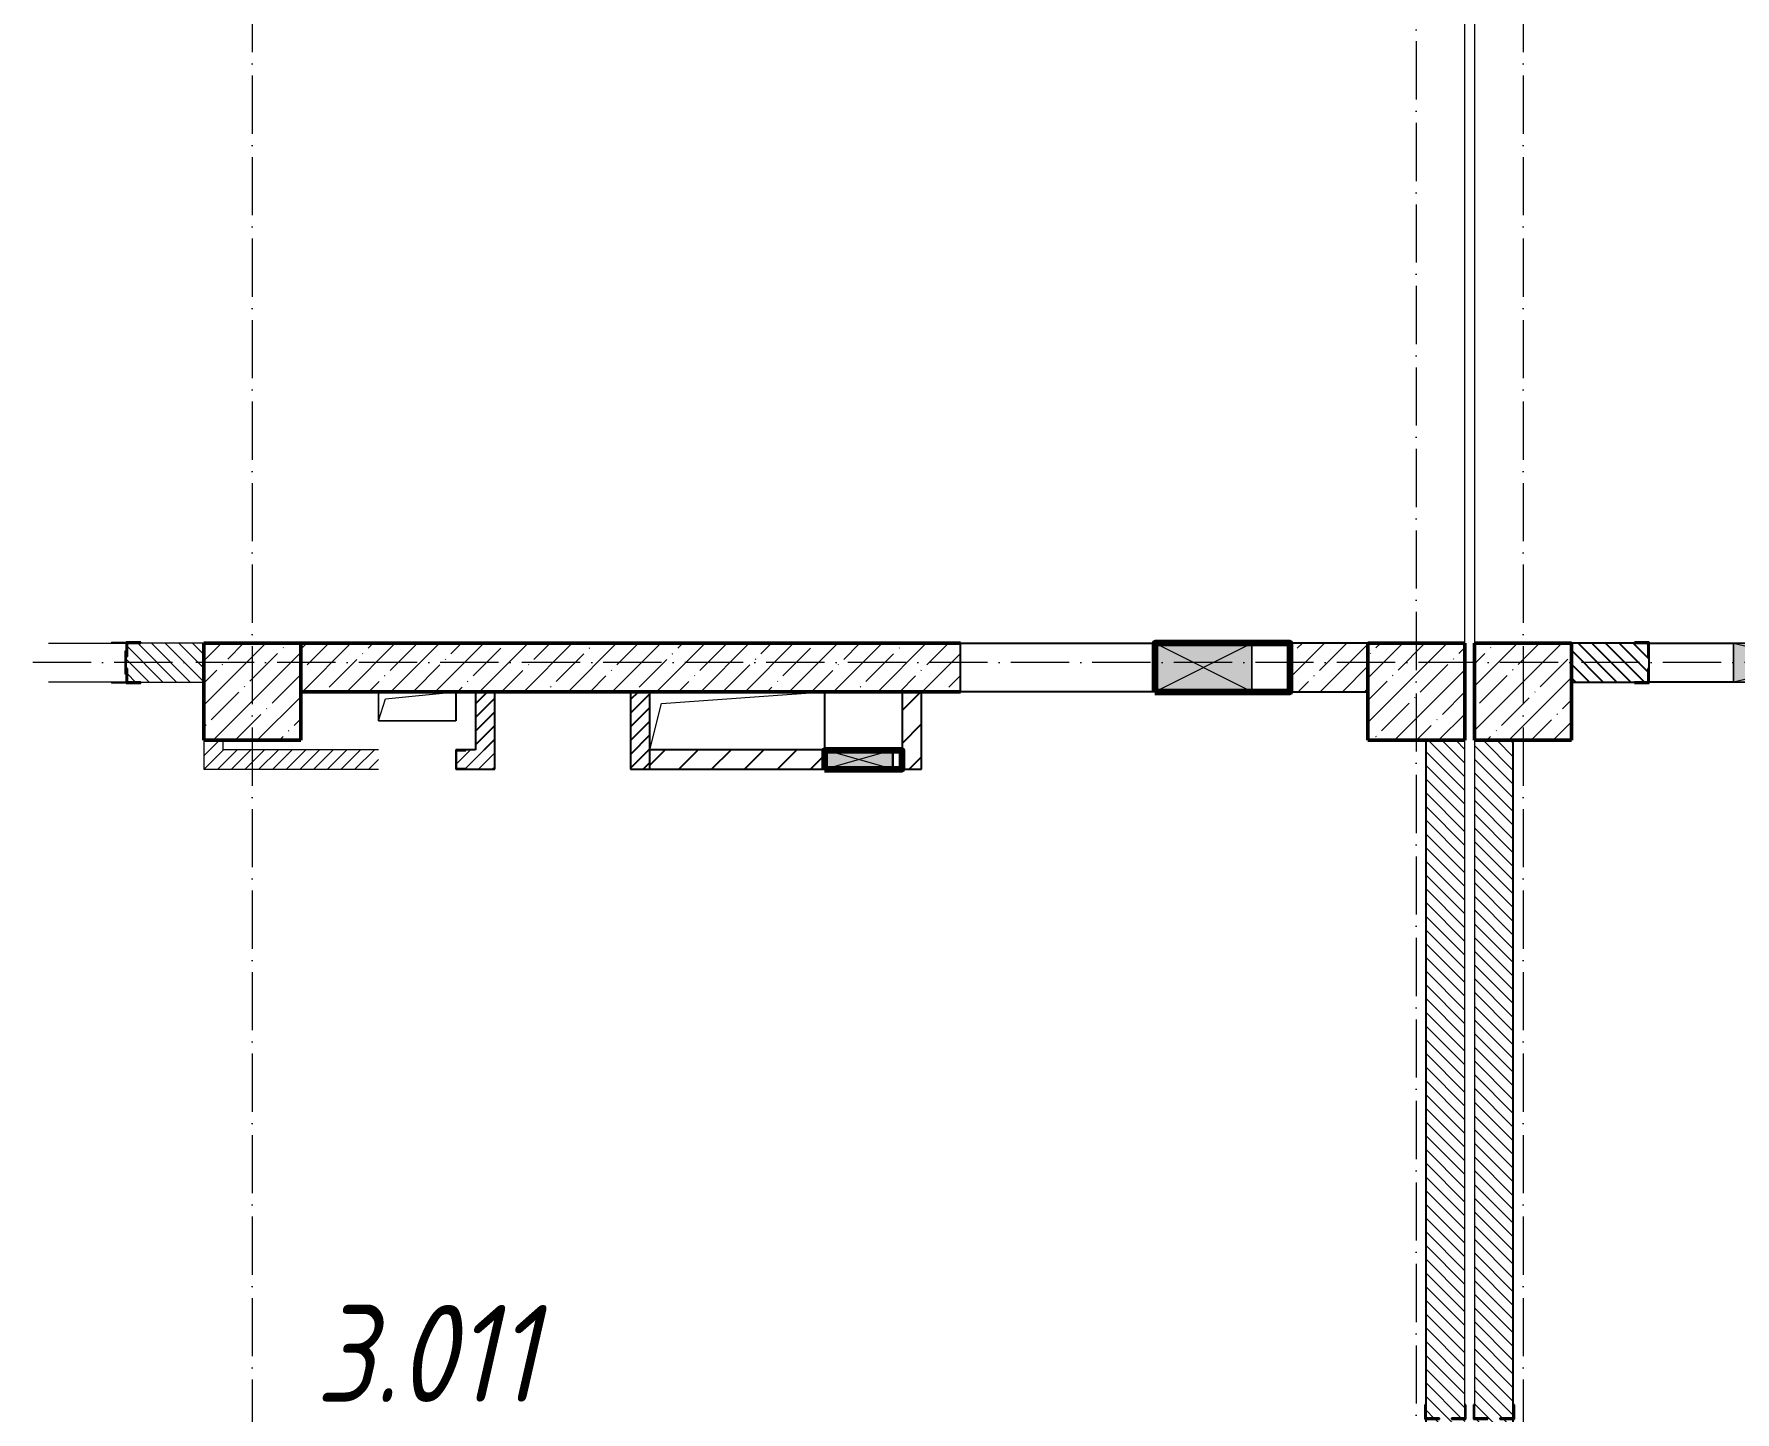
# Model space of a CAD drawing. Header units: millimetres. Extents: x -356862 to 418287, y 0 to 839748.
# Drawn here: x 180254 to 189022, y 518234 to 525337 of the extents above; entities that cross this region are included whole.
import ezdxf

# ---------------------------------------------------------------- set-up
doc = ezdxf.new("R2010")
doc.units = ezdxf.units.MM
doc.linetypes.add('50_200_ШТРИХ_1Т_ш5_п1_п1_', pattern=[700, 500, -100, 0, -100])
for name, color, linetype, lineweight in [('9.7) Заделка 956 шт', 6, 'Continuous', 158), ('A-DETL-GENF-OTLN', 7, 'Continuous', 9), ('A-FLOR-____-OTLN', 7, 'Continuous', 9), ('A-GENM-____-MCUT', 7, 'Continuous', 25), ('A-GENM-____-OTLN', 7, 'Continuous', 9), ('A-GENM-____-OTLN-1', 7, 'Continuous', 25), ('A-GLAZ-____-OTLN', 7, 'Continuous', 9), ('A-WALL-____-MCUT', 7, 'Continuous', 13), ('A-WALL-____-MCUT-2', 7, 'Continuous', 50), ('A-WALL-____-PATT-1', 7, 'Continuous', 9), ('A-WALL-FNSH-MCUT-1', 7, 'Continuous', 9), ('I-WALL-____-OTLN', 7, 'Continuous', 9), ('S-COLS-____-MCUT', 7, 'Continuous', 50), ('S-COLS-____-OTLN', 7, 'Continuous', 9), ('S-GRID-____-OTLN-1', 7, '50_200_ШТРИХ_1Т_ш5_п1_п1_', 9), ('Марки помещений', 7, 'Continuous', 9)]:
    doc.layers.add(name, color=color, linetype=linetype, lineweight=lineweight)
doc.layers.add('A-GLAZ-____-OTLN-1', color=7, linetype='Continuous', lineweight=9, true_color=0xc0c0c0)
doc.styles.add('ISOCPEUR_I_2', font='isocpeui.ttf', dxfattribs={"width": 0.85, "height": 2.3})
pattern_1 = [(135, (142429.057, 459015.94), (-35.35534, -35.35534), [])]
pattern_2 = [(45, (142429.057, 459015.94), (-35.35534, 35.35534), [])]
pattern_3 = [(45, (142429.06, 459015.94), (-84.85281, 84.85281), [])]

# ---------------------------------------------------------------- blocks, each defined once
blk = doc.blocks.new('BSC_Колонна _Прямоугольная - 500х500-V17-АР1_План отверстий 3 этажа в осях 1-64_Ю-ЯЯ')
at = {"layer": 'S-COLS-____-OTLN'}
h = blk.add_hatch(dxfattribs=at)
h.set_pattern_fill('FP_24', color=256, style=0, pattern_type=2)
h.set_pattern_definition([(45, (-44950, -62931.04), (-114.04925, 114.04925), []), (45, (-44835.95, -62931.04), (-114.04925, 114.04925), [201.613, -40.323, 3.353, -36.97])])
h.paths.add_polyline_path([(-250, -250), (250, -250), (250, 250), (-250, 250)], flags=0)
at = {"layer": 'S-COLS-____-MCUT'}
for p, q in [((250, 250), (-250, 250)), ((-250, 250), (-250, -250)), ((250, -250), (250, 250)), ((-250, -250), (250, -250))]:
    blk.add_line(p, q, dxfattribs=at)
blk = doc.blocks.new('BSC_Колонна _Прямоугольная - 500х500-V45-АР1_План отверстий 3 этажа в осях 1-64_Ю-ЯЯ')
at = {"layer": 'S-COLS-____-OTLN'}
h = blk.add_hatch(dxfattribs=at)
h.set_pattern_fill('FP_53', color=256, style=0, pattern_type=2)
h.set_pattern_definition([(45, (-38950, -62931.04), (-114.04925, 114.04925), []), (45, (-38835.95, -62931.04), (-114.04925, 114.04925), [201.613, -40.323, 3.353, -36.97])])
h.paths.add_polyline_path([(-250, -250), (250, -250), (250, 250), (-250, 250)], flags=0)
at = {"layer": 'S-COLS-____-MCUT'}
for p, q in [((250, 250), (-250, 250)), ((-250, 250), (-250, -250)), ((250, -250), (250, 250)), ((-250, -250), (250, -250))]:
    blk.add_line(p, q, dxfattribs=at)
blk = doc.blocks.new('BSC_Колонна _Прямоугольная - 500х500-V73-АР1_План отверстий 3 этажа в осях 1-64_Ю-ЯЯ')
at = {"layer": 'S-COLS-____-OTLN'}
h = blk.add_hatch(dxfattribs=at)
h.set_pattern_fill('FP_82', color=256, style=0, pattern_type=2)
h.set_pattern_definition([(45, (-45500, -62931.04), (-114.04925, 114.04925), []), (45, (-45385.95, -62931.04), (-114.04925, 114.04925), [201.613, -40.323, 3.353, -36.97])])
h.paths.add_polyline_path([(-250, -250), (250, -250), (250, 250), (-250, 250)], flags=0)
at = {"layer": 'S-COLS-____-MCUT'}
for p, q in [((250, 250), (-250, 250)), ((-250, 250), (-250, -250)), ((250, -250), (250, 250)), ((-250, -250), (250, -250))]:
    blk.add_line(p, q, dxfattribs=at)
blk = doc.blocks.new('154_Стойка_СКБ_Уголок - СМ-2480_200-28346303-АР1_План отверстий 3 этажа в осях 1-64_Ю-ЯЯ')
at = {"layer": 'A-GENM-____-MCUT'}
for p, q in [((125, 156), (125, 81)), ((200, 156), (125, 156)), ((131, 81), (131, 150)), ((131, 150), (200, 150)), ((200, 150), (200, 156)), ((125, 81), (131, 81)), ((131, 19), (125, 19)), ((125, 19), (125, -56)), ((131, -50), (131, 19)), ((125, -56), (200, -56)), ((200, -50), (131, -50)), ((200, -56), (200, -50))]:
    blk.add_line(p, q, dxfattribs=at)
blk = doc.blocks.new('Стойка_Влож_Полоса боковая - Полоса-V164-АР1_План отверстий 3 этажа в осях 1-64_Ю-ЯЯ')
at = {"layer": 'A-GENM-____-OTLN'}
for p, q in [((-5, 60), (0, 60)), ((-5, -60), (-5, 60)), ((0, 31), (0, -31)), ((0, -60), (-5, -60))]:
    blk.add_line(p, q, dxfattribs=at)
blk = doc.blocks.new('Стойка_Влож_Уголок_Опорный - Уголок-28213941-АР1_План отверстий 3 этажа в осях 1-64_Ю-ЯЯ')
at = {"layer": 'A-GENM-____-OTLN'}
for p, q in [((-212, -6), (-212, 0)), ((0, 0), (0, -6)), ((-212, -75), (-212, -6)), ((-212, -6), (-206, -6)), ((-212, -75), (-206, -75)), ((-6, -6), (0, -6)), ((-6, -75), (0, -75)), ((0, -6), (0, -75))]:
    blk.add_line(p, q, dxfattribs=at)
blk = doc.blocks.new('Фахверк_СКБ_Уголок - 200_3960-28268576-АР1_План отверстий 3 этажа в осях 1-64_Ю-ЯЯ')
at = {"layer": 'A-GENM-____-MCUT'}
for p, q in [((200, 156), (125, 156)), ((125, 156), (125, 81)), ((131, 81), (131, 150)), ((131, 150), (200, 150)), ((200, 150), (200, 156)), ((125, 81), (131, 81)), ((131, 19), (125, 19)), ((125, 19), (125, -56)), ((131, -50), (131, 19)), ((125, -56), (200, -56)), ((200, -50), (131, -50)), ((200, -56), (200, -50))]:
    blk.add_line(p, q, dxfattribs=at)
blk = doc.blocks.new('Фахверк_СКБ_Уголок - 200_3550-28267367-АР1_План отверстий 3 этажа в осях 1-64_Ю-ЯЯ')
at = {"layer": 'A-GENM-____-MCUT'}
for p, q in [((200, 156), (125, 156)), ((125, 156), (125, 81)), ((131, 81), (131, 150)), ((131, 150), (200, 150)), ((200, 150), (200, 156)), ((125, 81), (131, 81)), ((131, 19), (125, 19)), ((125, 19), (125, -56)), ((131, -50), (131, 19)), ((125, -56), (200, -56)), ((200, -50), (131, -50)), ((200, -56), (200, -50))]:
    blk.add_line(p, q, dxfattribs=at)
blk = doc.blocks.new('Фахверк_СКБ_Уголок - 200_3550-28187522-АР1_План отверстий 3 этажа в осях 1-64_Ю-ЯЯ')
at = {"layer": 'A-GENM-____-MCUT'}
for p, q in [((125, 156), (50, 156)), ((50, 156), (50, 150)), ((50, 150), (119, 150)), ((119, 150), (119, 81)), ((125, 81), (125, 156)), ((119, 81), (125, 81)), ((125, 19), (119, 19)), ((119, 19), (119, -50)), ((125, -56), (125, 19)), ((119, -50), (50, -50)), ((50, -50), (50, -56)), ((50, -56), (125, -56))]:
    blk.add_line(p, q, dxfattribs=at)
blk = doc.blocks.new('154_Фахверк_СКБ_Швеллер - Тип_100_3960-28331862-АР1_План отверстий 3 этажа в осях 1-64_Ю-ЯЯ')
at = {"layer": 'A-GENM-____-MCUT'}
for p, q in [((175, 50), (125, 50)), ((125, 50), (125, -50)), ((128, 47), (175, 47)), ((128, -47), (128, 47)), ((175, 47), (175, 50)), ((125, -50), (175, -50)), ((175, -47), (128, -47)), ((175, -50), (175, -47))]:
    blk.add_line(p, q, dxfattribs=at)
blk = doc.blocks.new('AR_Отверстие прямоугольное _в плите_ - AR_Отверстие прямоугольное _в плите_-30459225-АР1_План отверстий 3 этажа в осях 1-64_Ю-ЯЯ')
at = {"layer": 'A-GENM-____-OTLN'}
for p, q in [((-200, 75), (-200, -75)), ((-200, -75), (-162.5, 37.5)), ((-162.5, 37.5), (200, 75)), ((200, -75), (200, 75)), ((-200, -75), (200, -75))]:
    blk.add_line(p, q, dxfattribs=at)
blk = doc.blocks.new('AR_Отверстие прямоугольное _в плите_ - AR_Отверстие прямоугольное _в плите_-V199-АР1_План отверстий 3 этажа в осях 1-64_Ю-ЯЯ')
at = {"layer": 'A-GENM-____-OTLN'}
for p, q in [((-450, -150), (-390, 90)), ((-390, 90), (450, 150)), ((450, -150), (450, 150))]:
    blk.add_line(p, q, dxfattribs=at)
blk = doc.blocks.new('AR_Отверстие прямоугольное _в стене__БезПР - AR_Отверстие прямоугольное _в стене__БезПР-30512450-АР1_План отверстий 3 этажа в осях 1-64_Ю-ЯЯ')
at = {"layer": 'A-GLAZ-____-OTLN-1'}
blk.add_hatch(color=256, dxfattribs=at).paths.add_polyline_path([(-250, 125), (-250, -125), (250, -125), (250, 125)], flags=0)
at = {"layer": 'A-DETL-GENF-OTLN'}
for p, q in [((-250, -125), (-250, 125)), ((-250, 125), (250, 125)), ((250, 125), (-250, -125)), ((-250, 125), (250, -125)), ((250, 125), (-250, 125)), ((-250, 125), (-250, -125)), ((250, 125), (250, -125)), ((250, -125), (250, 125)), ((250, -125), (-250, -125)), ((-250, -125), (250, -125))]:
    blk.add_line(p, q, dxfattribs=at)
at = {"layer": 'A-GLAZ-____-OTLN'}
blk.add_line((250, 125), (-250, 125), dxfattribs=at)
blk = doc.blocks.new('AR_Отверстие прямоугольное _в стене_ - AR_Отверстие прямоугольное _в стене__ОВ-36925070-АР1_План отверстий 3 этажа в осях 1-64_Ю-ЯЯ')
at = {"layer": 'A-GLAZ-____-OTLN'}
blk.add_hatch(color=256, dxfattribs=at).paths.add_polyline_path([(-175, 50), (-175, -50), (175, -50), (175, 50)], flags=0)
at = {"layer": 'A-DETL-GENF-OTLN'}
for p, q in [((-175, 50), (175, 50)), ((175, 50), (-175, -50)), ((-175, 50), (175, -50)), ((175, 50), (-175, 50)), ((175, 50), (175, -50)), ((175, -50), (175, 50)), ((175, -50), (-175, -50)), ((-175, -50), (175, -50))]:
    blk.add_line(p, q, dxfattribs=at)
blk = doc.blocks.new('AR_Отверстие прямоугольное _в стене_ - AR_Отверстие прямоугольное _в стене__ОВ-36927705-АР1_План отверстий 3 этажа в осях 1-64_Ю-ЯЯ')
at = {"layer": 'A-GLAZ-____-OTLN'}
blk.add_hatch(color=256, dxfattribs=at).paths.add_polyline_path([(425, -100), (425, 100), (-425, 100), (-425, -100)], flags=0)
at = {"layer": 'A-DETL-GENF-OTLN'}
for p, q in [((-425, -100), (-425, 100)), ((-425, 100), (425, 100)), ((425, 100), (-425, -100)), ((-425, 100), (425, -100)), ((425, 100), (-425, 100)), ((-425, 100), (-425, -100)), ((425, 100), (425, -100)), ((425, -100), (425, 100)), ((425, -100), (-425, -100)), ((-425, -100), (425, -100))]:
    blk.add_line(p, q, dxfattribs=at)
blk = doc.blocks.new('154_Фахверк_СКБ_Швеллер - Тип_100_3960_зеркало-36793856-АР1_План отверстий 3 этажа в осях 1-64_Ю-ЯЯ')
at = {"layer": 'A-GENM-____-MCUT'}
for p, q in [((175, 50), (125, 50)), ((125, 50), (125, -50)), ((128, 47), (175, 47)), ((128, -47), (128, 47)), ((175, 47), (175, 50)), ((125, -50), (175, -50)), ((175, -47), (128, -47)), ((175, -50), (175, -47))]:
    blk.add_line(p, q, dxfattribs=at)

msp = doc.modelspace()

# ---------------------------------------------------------------- hatches: boundary and pattern name
h = msp.add_hatch()
h.set_pattern_fill('FP_9', color=256, style=0, pattern_type=2)
h.set_pattern_definition(pattern_1)
h.paths.add_polyline_path([(188179.0567, 521996.983), (188573.0567, 521996.983), (188573.0567, 522065.983), (188579.0567, 522065.983), (188579.0567, 522127.983), (188573.0567, 522127.983), (188573.0567, 522196.983), (188179.0567, 522196.983)], flags=0)
h.paths.add_polyline_path([(190285.0567, 521996.983), (190679.0567, 521996.983), (190679.0567, 522196.983), (190285.0567, 522196.983), (190285.0567, 522127.983), (190279.0567, 522127.983), (190279.0567, 522065.983), (190285.0567, 522065.983), (190285.0567, 522036.983)], flags=0)
h = msp.add_hatch()
h.set_pattern_fill('FP_8', color=256, style=0, pattern_type=2)
h.set_pattern_definition(pattern_2)
h.paths.add_polyline_path([(182629.0567, 521646.983), (182629.0567, 521946.983), (182529.0567, 521946.983), (182529.0567, 521646.983)], flags=0)
h = msp.add_hatch()
h.set_pattern_fill('FP_8', color=256, style=0, pattern_type=2)
h.set_pattern_definition(pattern_2)
h.paths.add_polyline_path([(183429.0567, 521546.983), (183429.0567, 521946.983), (183329.0567, 521946.983), (183329.0567, 521546.983)], flags=0)
h = msp.add_hatch()
h.set_pattern_fill('FP_7', color=256, style=0, pattern_type=2)
h.set_pattern_definition(pattern_3)
h.paths.add_polyline_path([(184829.0567, 521646.983), (184829.0567, 521946.983), (184729.0567, 521946.983), (184729.0567, 521646.983)], flags=0)
h = msp.add_hatch()
h.set_pattern_fill('FP_7', color=256, style=0, pattern_type=2)
h.set_pattern_definition(pattern_3)
h.paths.add_polyline_path([(184329.0567, 521546.983), (184329.0567, 521646.983), (183429.0567, 521646.983), (183429.0567, 521546.983)], flags=0)
h.paths.add_polyline_path([(184729.0567, 521546.983), (184829.0567, 521546.983), (184829.0567, 521646.983), (184729.0567, 521646.983), (184729.0567, 521643.983), (184682.0567, 521643.3676), (184682.0567, 521549.983), (184729.0567, 521549.983)], flags=0)
at = {"layer": 'A-WALL-____-PATT-1'}
h = msp.add_hatch(dxfattribs=at)
h.set_pattern_fill('FP_9', color=256, style=0, pattern_type=2)
h.set_pattern_definition(pattern_1)
h.paths.add_polyline_path([(178954.0567, 521996.983), (179023.0567, 521996.983), (179023.0567, 522065.983), (179029.0567, 522065.983), (179029.0567, 522127.983), (179023.0567, 522127.983), (179023.0567, 522196.983), (178629.0567, 522196.983), (178629.0567, 521996.983), (178823.0567, 521996.983)], flags=0)
h.paths.add_polyline_path([(180735.0567, 521996.983), (181129.0567, 521996.983), (181129.0567, 522196.983), (180735.0567, 522196.983), (180735.0567, 522127.983), (180729.0567, 522127.983), (180729.0567, 522065.983), (180735.0567, 522065.983), (180735.0567, 522036.983)], flags=0)
h = msp.add_hatch(dxfattribs=at)
h.set_pattern_fill('FP_12', color=256, style=0, pattern_type=2)
h.set_pattern_definition([(45, (142429.06, 459015.94), (-114.04925, 114.04925), []), (45, (142543.1, 459015.94), (-114.04925, 114.04925), [201.612, -40.322, 3.353, -36.97])])
h.paths.add_polyline_path([(187129.0567, 521946.983), (187129.0567, 522196.983), (186729.0567, 522196.983), (186729.0567, 521946.983)], flags=0)
h.paths.add_polyline_path([(184834.1737, 521946.983), (185029.0567, 521946.983), (185029.0567, 522196.983), (181629.0567, 522196.983), (181629.0567, 521946.983), (183066.7094, 521946.983)], flags=0)
h = msp.add_hatch(dxfattribs=at)
h.set_pattern_fill('FP_8', color=256, style=0, pattern_type=2)
h.set_pattern_definition(pattern_2)
h.paths.add_polyline_path([(181229.0567, 521546.983), (181229.0567, 521696.983), (181129.0567, 521696.983), (181129.0567, 521546.983)], flags=0)
h = msp.add_hatch(dxfattribs=at)
h.set_pattern_fill('FP_9', color=256, style=0, pattern_type=2)
h.set_pattern_definition(pattern_1)
h.paths.add_polyline_path([(187429.0567, 514696.983), (187629.0567, 514696.983), (187629.0567, 518196.983), (187560.0567, 518196.983), (187560.0567, 518202.983), (187629.0567, 518202.983), (187629.0567, 521696.983), (187429.0567, 521696.983), (187429.0567, 518202.983), (187498.0567, 518202.983), (187498.0567, 518196.983), (187429.0567, 518196.983), (187429.0567, 516239.3938)], flags=0)
h = msp.add_hatch(dxfattribs=at)
h.set_pattern_fill('FP_9', color=256, style=0, pattern_type=2)
h.set_pattern_definition(pattern_1)
h.paths.add_polyline_path([(187679.0567, 514696.983), (187879.0567, 514696.983), (187879.0567, 518196.983), (187810.0567, 518196.983), (187810.0567, 518202.983), (187879.0567, 518202.983), (187879.0567, 521696.983), (187679.0567, 521696.983), (187679.0567, 518202.983), (187748.0567, 518202.983), (187748.0567, 518196.983), (187679.0567, 518196.983), (187679.0567, 516239.3938)], flags=0)
h = msp.add_hatch(dxfattribs=at)
h.set_pattern_fill('FP_8', color=256, style=0, pattern_type=2)
h.set_pattern_definition(pattern_2)
h.paths.add_polyline_path([(182629.0567, 521546.983), (182629.0567, 521646.983), (182479.0567, 521646.983), (182479.0567, 521643.983), (182432.0567, 521643.983), (182432.0567, 521549.983), (182479.0567, 521549.983), (182479.0567, 521546.983)], flags=0)
h.paths.add_polyline_path([(181299.2451, 521546.983), (182029.0567, 521546.983), (182029.0567, 521646.983), (181229.0567, 521646.983), (181229.0567, 521546.983)], flags=0)

# ---------------------------------------------------------------- linework, layer by layer
for p, q in [((185029.0567, 521946.983), (185029.0567, 522196.983)), ((185029.0567, 522196.983), (186031.5064, 522196.983)), ((186531.5064, 522196.983), (186729.0567, 522196.983)), ((187129.0567, 522196.983), (186729.0567, 522196.983)), ((186729.0567, 522196.983), (186729.0567, 521946.983)), ((188504.0567, 522196.983), (188179.0567, 522196.983)), ((188579.0567, 522196.983), (189014.0567, 522196.983)), ((188579.0567, 522065.983), (188579.0567, 522127.983)), ((182429.0567, 521946.983), (182429.0567, 521796.983)), ((182529.0567, 521946.983), (182529.0567, 521646.983)), ((182629.0567, 521546.983), (182629.0567, 521946.983)), ((183329.0567, 521946.983), (183329.0567, 521546.983)), ((183429.0567, 521546.983), (183429.0567, 521946.983)), ((184329.0567, 521946.983), (184329.0567, 521646.983)), ((184729.0567, 521946.983), (184729.0567, 521646.983)), ((184829.0567, 521546.983), (184829.0567, 521946.983)), ((186031.5064, 521946.983), (185029.0567, 521946.983)), ((186729.0567, 521946.983), (186531.5064, 521946.983)), ((186729.0567, 521946.983), (187129.0567, 521946.983)), ((188179.0567, 521996.983), (188504.0567, 521996.983)), ((189014.0567, 521996.983), (188579.0567, 521996.983)), ((182529.0567, 521646.983), (182479.0567, 521646.983)), ((184329.0567, 521646.983), (183429.0567, 521646.983)), ((182479.0567, 521546.983), (182629.0567, 521546.983)), ((183329.0567, 521546.983), (184329.0567, 521546.983)), ((184729.0567, 521546.983), (184829.0567, 521546.983))]:
    msp.add_line(p, q)
for points in [[(187429.0567, 514696.983), (187429.0567, 521696.983)], [(187879.0567, 514696.983), (187879.0567, 521696.983)]]:
    msp.add_lwpolyline(points)
at = {"layer": '9.7) Заделка 956 шт'}
for points in [[(186031.5064, 521946.983), (186729.0567, 521946.983), (186729.0567, 522196.983), (186031.5064, 522196.983)], [(184329.0567, 521546.983), (184729.0567, 521546.983), (184729.0567, 521643.983), (184329.0567, 521643.983)]]:
    msp.add_lwpolyline(points, close=True, dxfattribs=at)
at = {"layer": 'A-FLOR-____-OTLN'}
for p, q in [((187629.0567, 522196.983), (187629.0567, 526546.983)), ((187679.0567, 526296.983), (187679.0567, 522196.983)), ((182029.0567, 521796.983), (182029.0567, 521946.983)), ((182429.0567, 521796.983), (182029.0567, 521796.983))]:
    msp.add_line(p, q, dxfattribs=at)
at = {"layer": 'A-WALL-____-MCUT'}
for p, q in [((181129.0567, 522196.983), (180804.0567, 522196.983)), ((180804.0567, 521996.983), (181129.0567, 521996.983)), ((187429.0567, 521696.983), (187429.0567, 518271.983)), ((187629.0567, 518271.983), (187629.0567, 521696.983)), ((187679.0567, 521696.983), (187679.0567, 518271.983)), ((187879.0567, 518271.983), (187879.0567, 521696.983))]:
    msp.add_line(p, q, dxfattribs=at)
at = {"layer": 'A-WALL-____-MCUT-2'}
for p, q in [((185029.0567, 522196.983), (181629.0567, 522196.983)), ((181629.0567, 521946.983), (185029.0567, 521946.983))]:
    msp.add_line(p, q, dxfattribs=at)
at = {"layer": 'A-WALL-FNSH-MCUT-1'}
for p, q in [((181129.0567, 521696.983), (181129.0567, 521546.983)), ((181229.0567, 521646.983), (181229.0567, 521696.983)), ((182029.0567, 521646.983), (181229.0567, 521646.983)), ((181129.0567, 521546.983), (182029.0567, 521546.983))]:
    msp.add_line(p, q, dxfattribs=at)
at = {"layer": 'I-WALL-____-OTLN'}
for p, q in [((180329.0567, 522196.983), (180729.0567, 522196.983)), ((180729.0567, 521996.983), (180329.0567, 521996.983))]:
    msp.add_line(p, q, dxfattribs=at)
at = {"layer": 'S-GRID-____-OTLN-1', "color": 251, "ltscale": 0.6, "true_color": 0x636466}
for p, q in [((181379.0567, 549908.7924), (181379.0567, 511907.5288)), ((187929.0567, 549908.7924), (187929.0567, 511907.5288)), ((187379.0567, 549665.1201), (187379.0567, 512046.2552)), ((246503.4633, 522096.983), (137760.2865, 522096.983))]:
    msp.add_line(p, q, dxfattribs=at)

# ---------------------------------------------------------------- block references
at = {"rotation": 180}
for name, p in [('AR_Отверстие прямоугольное _в стене__БезПР - AR_Отверстие прямоугольное _в стене__БезПР-30512450-АР1_План отверстий 3 этажа в осях 1-64_Ю-ЯЯ', (186281.5064, 522071.983)), ('Фахверк_СКБ_Уголок - 200_3960-28268576-АР1_План отверстий 3 этажа в осях 1-64_Ю-ЯЯ', (188704.0567, 522146.983)), ('AR_Отверстие прямоугольное _в стене_ - AR_Отверстие прямоугольное _в стене__ОВ-36925070-АР1_План отверстий 3 этажа в осях 1-64_Ю-ЯЯ', (184504.0567, 521596.983))]:
    msp.add_blockref(name, p, dxfattribs=at)
for name, p in [('BSC_Колонна _Прямоугольная - 500х500-V17-АР1_План отверстий 3 этажа в осях 1-64_Ю-ЯЯ', (187379.0567, 521946.983)), ('BSC_Колонна _Прямоугольная - 500х500-V73-АР1_План отверстий 3 этажа в осях 1-64_Ю-ЯЯ', (187929.0567, 521946.983)), ('AR_Отверстие прямоугольное _в стене_ - AR_Отверстие прямоугольное _в стене__ОВ-36927705-АР1_План отверстий 3 этажа в осях 1-64_Ю-ЯЯ', (189439.0567, 522096.983)), ('AR_Отверстие прямоугольное _в плите_ - AR_Отверстие прямоугольное _в плите_-V199-АР1_План отверстий 3 этажа в осях 1-64_Ю-ЯЯ', (183879.0567, 521796.983)), ('154_Фахверк_СКБ_Швеллер - Тип_100_3960-28331862-АР1_План отверстий 3 этажа в осях 1-64_Ю-ЯЯ', (182304.0567, 521596.983)), ('154_Фахверк_СКБ_Швеллер - Тип_100_3960_зеркало-36793856-АР1_План отверстий 3 этажа в осях 1-64_Ю-ЯЯ', (184554.0567, 521596.983))]:
    msp.add_blockref(name, p)
at = {"layer": 'A-GENM-____-OTLN', "rotation": 269.9999999999996}
msp.add_blockref('Стойка_Влож_Уголок_Опорный - Уголок-28213941-АР1_План отверстий 3 этажа в осях 1-64_Ю-ЯЯ', (180729.0567, 521990.983), dxfattribs=at)
at = {"layer": 'A-GENM-____-OTLN'}
for name, p in [('Стойка_Влож_Полоса боковая - Полоса-V164-АР1_План отверстий 3 этажа в осях 1-64_Ю-ЯЯ', (180729.0567, 522096.983)), ('AR_Отверстие прямоугольное _в плите_ - AR_Отверстие прямоугольное _в плите_-30459225-АР1_План отверстий 3 этажа в осях 1-64_Ю-ЯЯ', (182229.0567, 521871.983))]:
    msp.add_blockref(name, p, dxfattribs=at)
at = {"layer": 'A-GENM-____-OTLN-1'}
msp.add_blockref('154_Стойка_СКБ_Уголок - СМ-2480_200-28346303-АР1_План отверстий 3 этажа в осях 1-64_Ю-ЯЯ', (180604.0567, 522046.983), dxfattribs=at)
for name, p, rotation in [('Фахверк_СКБ_Уголок - 200_3550-28267367-АР1_План отверстий 3 этажа в осях 1-64_Ю-ЯЯ', (187579.0567, 518071.983), 89.99999999999993), ('Фахверк_СКБ_Уголок - 200_3550-28187522-АР1_План отверстий 3 этажа в осях 1-64_Ю-ЯЯ', (187729.0567, 518321.983), 269.9999999999999)]:
    msp.add_blockref(name, p, dxfattribs=dict(at, rotation=rotation))
at = {"layer": 'S-COLS-____-OTLN'}
msp.add_blockref('BSC_Колонна _Прямоугольная - 500х500-V45-АР1_План отверстий 3 этажа в осях 1-64_Ю-ЯЯ', (181379.0567, 521946.983), dxfattribs=at)

# ---------------------------------------------------------------- texts
at = {"layer": 'Марки помещений', "insert": (181706.2892, 518786.3962), "char_height": 500, "width": 689.45125, "attachment_point": 1, "style": 'ISOCPEUR_I_2'}
msp.add_mtext('3.011', dxfattribs=at)

doc.saveas('drawing.dxf')
